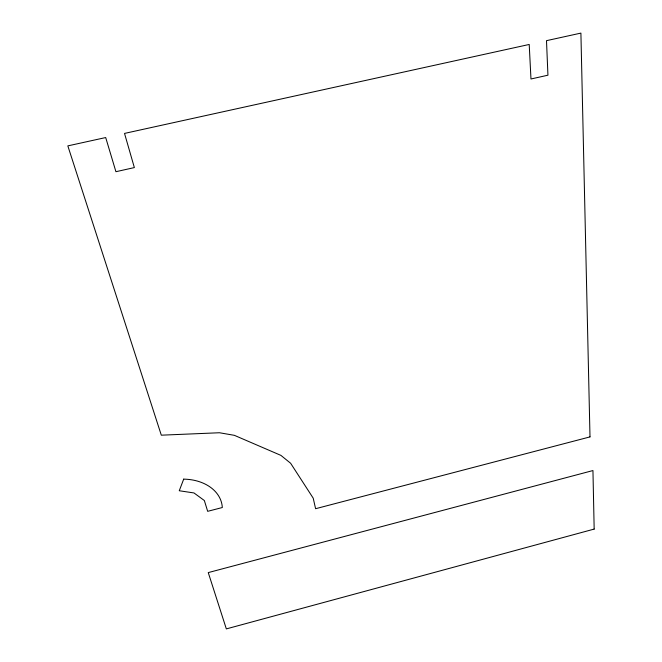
<?xml version="1.0" encoding="UTF-8"?>
<svg xmlns="http://www.w3.org/2000/svg" width="662" height="662" viewBox="0 0 662 662"><rect width="100%" height="100%" fill="white"/><g stroke="black" fill="none" stroke-linecap="round" stroke-linejoin="round"><path stroke-width="0.99" d="M183.697 479.131L179.261 490.749L193.983 492.95L204.351 500.53L207.669 511.329L222.308 507.531A44.619 32.852 -10 0 0 183.697 479.131M594.17 529.087L226.338 628.9L208.257 572.597L592.945 470.55L594.17 529.087M589.999 436.895L315.6 508.714L313.217 498.188L290.618 463.251L280.911 455.382L234.373 435.331L219.478 432.749L161.313 435.182L67.83 145.88L105.697 137.555L115.924 171.706L134.361 167.585L124.522 133.418L529.211 44.462L530.974 78.985L547.937 75.195L546.498 40.663L580.905 33.1L589.999 436.895"/></g></svg>
